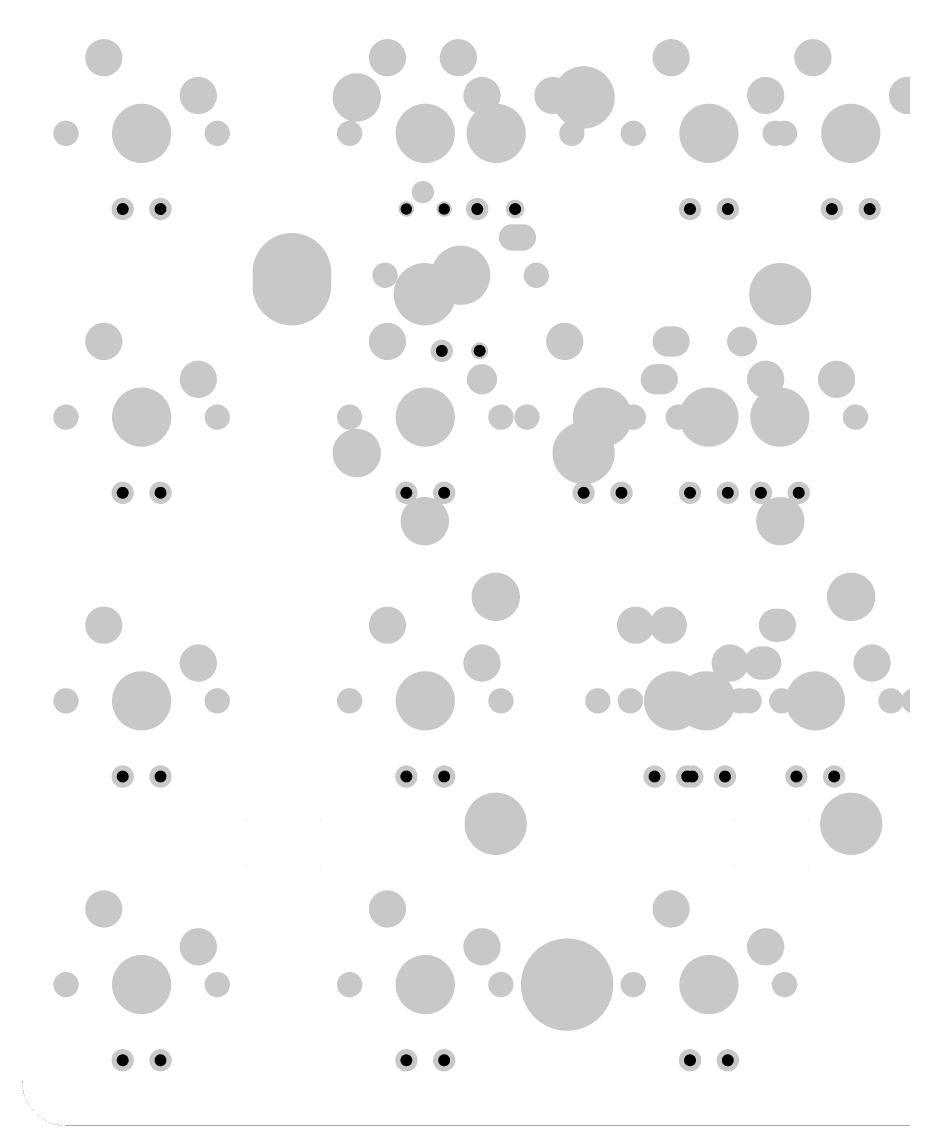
# Model space of a CAD drawing. Extents: x 623 to 925, y 1388 to 1504.
# Drawn here: x 622.9 to 682.2, y 1388.1 to 1462.2 of the extents above; entities that cross this region are included whole.
import ezdxf

# ---------------------------------------------------------------- set-up
doc = ezdxf.new("R2010")
doc.units = 0
doc.layers.get('0').update_dxf_attribs({"linetype": 'CONTINUOUS'})
for name, color, linetype in [('BOTTOMSOLDER', 6, 'CONTINUOUS'), ('KEEPOUTLAYER', 6, 'CONTINUOUS'), ('PADHOLELAYER', 156, 'CONTINUOUS')]:
    doc.layers.add(name, color=color, linetype=linetype)

# ---------------------------------------------------------------- blocks, each defined once
blk = doc.blocks.new('MX1UP__2')
at = {"layer": 'BOTTOMSOLDER'}
for points, const_width in [([(-1.530324599999999, 5.079956819999999, 1), (-1.009624599999999, 5.079956819999999, 1)], 0.5206999999999999), ([(1.008976899999999, 5.079956819999999, 1), (1.529676899999999, 5.079956819999999, 1)], 0.5206999999999999), ([(1.0103739, 5.079956819999999, 1), (1.531073899999999, 5.079956819999999, 1)], 0.5206999999999999), ([(-0.9950195999999998, -4.318e-05, 1), (0.9950703999999998, -4.318e-05, 1)], 1.99009), ([(-5.504789599999999, -4.318e-05, 1), (-4.6551596, -4.318e-05, 1)], 0.8496299999999999), ([(4.655210399999999, -4.318e-05, 1), (5.504840399999999, -4.318e-05, 1)], 0.8496299999999999), ([(-4.4348146, -2.54004318, 1), (-3.1851346, -2.54004318, 1)], 1.249679999999999), ([(1.9151854, -5.080043179999999, 1), (3.164865399999999, -5.080043179999999, 1)], 1.249679999999999)]:
    blk.add_lwpolyline(points, format="xyb", close=True, dxfattribs=dict(at, const_width=const_width))
at = {"layer": 'BOTTOMSOLDER', "const_width": 1.041399999999999}
blk.add_lwpolyline([(1.2693269, 5.079956819999999), (1.270723899999999, 5.079956819999999)], dxfattribs=at)
at = {"layer": 'PADHOLELAYER'}
for points, const_width in [([(-1.460474599999999, 5.079956819999999, 1), (-1.079474599999999, 5.079956819999999, 1)], 0.381), ([(1.079525399999999, 5.079956819999999, 1), (1.460525399999999, 5.079956819999999, 1)], 0.381), ([(-0.9950195999999998, -4.318e-05, 1), (0.9950703999999998, -4.318e-05, 1)], 1.99009), ([(-5.504789599999999, -4.318e-05, 1), (-4.6551596, -4.318e-05, 1)], 0.8496299999999999), ([(4.655210399999999, -4.318e-05, 1), (5.504840399999999, -4.318e-05, 1)], 0.8496299999999999), ([(-4.1852596, -2.54004318, 1), (-3.4346896, -2.54004318, 1)], 0.75057), ([(2.164740399999999, -5.080043179999999, 1), (2.915310399999999, -5.080043179999999, 1)], 0.75057)]:
    blk.add_lwpolyline(points, format="xyb", close=True, dxfattribs=dict(at, const_width=const_width))
blk = doc.blocks.new('MX1UP__3')
at = {"layer": 'BOTTOMSOLDER'}
for points, const_width in [([(-1.644975119999999, 5.079956819999999, 1), (-0.89497408, 5.079956819999999, 1)], 0.7499985000000001), ([(0.8950248799999998, 5.079956819999999, 1), (1.645025919999999, 5.079956819999999, 1)], 0.7499985000000001), ([(-0.9950195999999998, -4.318e-05, 1), (0.9950703999999998, -4.318e-05, 1)], 1.99009), ([(-5.504789599999999, -4.318e-05, 1), (-4.6551596, -4.318e-05, 1)], 0.8496299999999999), ([(4.655210399999999, -4.318e-05, 1), (5.504840399999999, -4.318e-05, 1)], 0.8496299999999999), ([(-4.4348146, -2.54004318, 1), (-3.1851346, -2.54004318, 1)], 1.249679999999999), ([(1.9151854, -5.080043179999999, 1), (3.164865399999999, -5.080043179999999, 1)], 1.249679999999999)]:
    blk.add_lwpolyline(points, format="xyb", close=True, dxfattribs=dict(at, const_width=const_width))
at = {"layer": 'PADHOLELAYER'}
for points, const_width in [([(-1.4699742, 5.079956819999999, 1), (-1.069974999999999, 5.079956819999999, 1)], 0.3999992), ([(1.0700258, 5.079956819999999, 1), (1.470024999999999, 5.079956819999999, 1)], 0.3999992), ([(-0.9950195999999998, -4.318e-05, 1), (0.9950703999999998, -4.318e-05, 1)], 1.99009), ([(-5.504789599999999, -4.318e-05, 1), (-4.6551596, -4.318e-05, 1)], 0.8496299999999999), ([(4.655210399999999, -4.318e-05, 1), (5.504840399999999, -4.318e-05, 1)], 0.8496299999999999), ([(-4.1852596, -2.54004318, 1), (-3.4346896, -2.54004318, 1)], 0.75057), ([(2.164740399999999, -5.080043179999999, 1), (2.915310399999999, -5.080043179999999, 1)], 0.75057)]:
    blk.add_lwpolyline(points, format="xyb", close=True, dxfattribs=dict(at, const_width=const_width))
blk = doc.blocks.new('MX1UP__5')
at = {"layer": 'BOTTOMSOLDER'}
for points, const_width in [([(-1.644975119999999, 5.079956819999999, 1), (-0.89497408, 5.079956819999999, 1)], 0.7499985000000001), ([(0.8950248799999998, 5.079956819999999, 1), (1.645025919999999, 5.079956819999999, 1)], 0.7499985000000001), ([(-0.9950195999999998, -4.318e-05, 1), (0.9950703999999998, -4.318e-05, 1)], 1.99009), ([(-5.504789599999999, -4.318e-05, 1), (-4.6551596, -4.318e-05, 1)], 0.8496299999999999), ([(4.655210399999999, -4.318e-05, 1), (5.504840399999999, -4.318e-05, 1)], 0.8496299999999999), ([(-4.317974599999999, -2.54004318, 1), (-3.301974599999999, -2.54004318, 1)], 1.016), ([(1.9151854, -5.080043179999999, 1), (3.164865399999999, -5.080043179999999, 1)], 1.249679999999999)]:
    blk.add_lwpolyline(points, format="xyb", close=True, dxfattribs=dict(at, const_width=const_width))
at = {"layer": 'PADHOLELAYER'}
for points, const_width in [([(-1.4699742, 5.079956819999999, 1), (-1.069974999999999, 5.079956819999999, 1)], 0.3999992), ([(1.0700258, 5.079956819999999, 1), (1.470024999999999, 5.079956819999999, 1)], 0.3999992), ([(-0.9950195999999998, -4.318e-05, 1), (0.9950703999999998, -4.318e-05, 1)], 1.99009), ([(-5.504789599999999, -4.318e-05, 1), (-4.6551596, -4.318e-05, 1)], 0.8496299999999999), ([(4.655210399999999, -4.318e-05, 1), (5.504840399999999, -4.318e-05, 1)], 0.8496299999999999), ([(-4.1852596, -2.54004318, 1), (-3.4346896, -2.54004318, 1)], 0.75057), ([(2.164740399999999, -5.080043179999999, 1), (2.915310399999999, -5.080043179999999, 1)], 0.75057)]:
    blk.add_lwpolyline(points, format="xyb", close=True, dxfattribs=dict(at, const_width=const_width))
blk = doc.blocks.new('MX1UP__6')
at = {"layer": 'BOTTOMSOLDER'}
for points, const_width in [([(-1.644975119999999, 5.079956819999999, 1), (-0.89497408, 5.079956819999999, 1)], 0.7499985000000001), ([(0.8950248799999998, 5.079956819999999, 1), (1.645025919999999, 5.079956819999999, 1)], 0.7499985000000001), ([(-0.9950195999999998, -4.318e-05, 1), (0.9950703999999998, -4.318e-05, 1)], 1.99009), ([(-5.504789599999999, -4.318e-05, 1), (-4.6551596, -4.318e-05, 1)], 0.8496299999999999), ([(4.655210399999999, -4.318e-05, 1), (5.504840399999999, -4.318e-05, 1)], 0.8496299999999999), ([(-4.4348146, -2.54004318, 1), (-3.1851346, -2.54004318, 1)], 1.249679999999999), ([(1.798345399999999, -5.080043179999999, 1), (2.814345399999999, -5.080043179999999, 1)], 1.016), ([(2.265705399999999, -5.080043179999999, 1), (3.281705399999999, -5.080043179999999, 1)], 1.016)]:
    blk.add_lwpolyline(points, format="xyb", close=True, dxfattribs=dict(at, const_width=const_width))
at = {"layer": 'BOTTOMSOLDER', "const_width": 2.032}
blk.add_lwpolyline([(2.773705399999999, -5.080043179999999), (2.306345399999999, -5.080043179999999)], dxfattribs=at)
at = {"layer": 'PADHOLELAYER'}
for points, const_width in [([(-1.4699742, 5.079956819999999, 1), (-1.069974999999999, 5.079956819999999, 1)], 0.3999992), ([(1.0700258, 5.079956819999999, 1), (1.470024999999999, 5.079956819999999, 1)], 0.3999992), ([(-0.9950195999999998, -4.318e-05, 1), (0.9950703999999998, -4.318e-05, 1)], 1.99009), ([(-5.504789599999999, -4.318e-05, 1), (-4.6551596, -4.318e-05, 1)], 0.8496299999999999), ([(4.655210399999999, -4.318e-05, 1), (5.504840399999999, -4.318e-05, 1)], 0.8496299999999999), ([(-4.1852596, -2.54004318, 1), (-3.4346896, -2.54004318, 1)], 0.75057), ([(2.164740399999999, -5.080043179999999, 1), (2.915310399999999, -5.080043179999999, 1)], 0.75057)]:
    blk.add_lwpolyline(points, format="xyb", close=True, dxfattribs=dict(at, const_width=const_width))
blk = doc.blocks.new('MX1UP__18')
at = {"layer": 'BOTTOMSOLDER'}
for points, const_width in [([(-1.555742379999999, 5.079961899999999, 1), (-0.9842423799999998, 5.079961899999999, 1)], 0.5715), ([(0.8950070999999999, 5.079961899999999, 1), (1.645008139999999, 5.079961899999999, 1)], 0.7499985000000001), ([(-0.9950373799999999, -3.81e-05, 1), (0.9950526199999998, -3.81e-05, 1)], 1.99009), ([(-5.504807379999999, -3.81e-05, 1), (-4.655177379999999, -3.81e-05, 1)], 0.8496299999999999), ([(4.655192619999999, -3.81e-05, 1), (5.504822619999999, -3.81e-05, 1)], 0.8496299999999999), ([(-4.615172379999999, -2.540038099999999, 1), (-3.726172379999999, -2.540038099999999, 1)], 0.8889999999999998), ([(-3.893812379999999, -2.540038099999999, 1), (-3.004812379999999, -2.540038099999999, 1)], 0.8889999999999998), ([(2.165357619999999, -5.579686579999999, 1), (2.914657619999999, -5.579686579999999, 1)], 0.7493)]:
    blk.add_lwpolyline(points, format="xyb", close=True, dxfattribs=dict(at, const_width=const_width))
at = {"layer": 'BOTTOMSOLDER', "const_width": 1.777999999999999}
blk.add_lwpolyline([(-3.449312379999999, -2.540038099999999), (-4.17067238, -2.540038099999999)], dxfattribs=at)
at = {"layer": 'PADHOLELAYER'}
for points, const_width in [([(-1.469991979999999, 5.079961899999999, 1), (-1.069992779999999, 5.079961899999999, 1)], 0.3999992), ([(1.070008019999999, 5.079961899999999, 1), (1.470007219999999, 5.079961899999999, 1)], 0.3999992), ([(-0.9950373799999999, -3.81e-05, 1), (0.9950526199999998, -3.81e-05, 1)], 1.99009), ([(-5.504807379999999, -3.81e-05, 1), (-4.655177379999999, -3.81e-05, 1)], 0.8496299999999999), ([(4.655192619999999, -3.81e-05, 1), (5.504822619999999, -3.81e-05, 1)], 0.8496299999999999), ([(-4.185277379999999, -2.540038099999999, 1), (-3.434707379999999, -2.540038099999999, 1)], 0.75057), ([(2.228857619999999, -5.579686579999999, 1), (2.85115762, -5.579686579999999, 1)], 0.6223)]:
    blk.add_lwpolyline(points, format="xyb", close=True, dxfattribs=dict(at, const_width=const_width))
blk = doc.blocks.new('MX1UP__19')
at = {"layer": 'BOTTOMSOLDER'}
for points, const_width in [([(-1.644990359999999, 5.079961899999999, 1), (-0.8949893199999999, 5.079961899999999, 1)], 0.7499985000000001), ([(0.8950096399999999, 5.079961899999999, 1), (1.645010679999999, 5.079961899999999, 1)], 0.7499985000000001), ([(-0.9950348399999999, -3.81e-05, 1), (0.9950551599999998, -3.81e-05, 1)], 1.99009), ([(-5.504804839999999, -3.81e-05, 1), (-4.655174839999999, -3.81e-05, 1)], 0.8496299999999999), ([(4.655195159999999, -3.81e-05, 1), (5.504825159999999, -3.81e-05, 1)], 0.8496299999999999), ([(-4.434829839999999, -2.540038099999999, 1), (-3.185149839999999, -2.540038099999999, 1)], 1.249679999999999), ([(2.038360159999999, -5.080038099999999, 1), (3.041660159999999, -5.080038099999999, 1)], 1.003299999999999)]:
    blk.add_lwpolyline(points, format="xyb", close=True, dxfattribs=dict(at, const_width=const_width))
at = {"layer": 'PADHOLELAYER'}
for points, const_width in [([(-1.469989439999999, 5.079961899999999, 1), (-1.069990239999999, 5.079961899999999, 1)], 0.3999992), ([(1.070010559999999, 5.079961899999999, 1), (1.470009759999999, 5.079961899999999, 1)], 0.3999992), ([(-0.9950348399999999, -3.81e-05, 1), (0.9950551599999998, -3.81e-05, 1)], 1.99009), ([(-5.504804839999999, -3.81e-05, 1), (-4.655174839999999, -3.81e-05, 1)], 0.8496299999999999), ([(4.655195159999999, -3.81e-05, 1), (5.504825159999999, -3.81e-05, 1)], 0.8496299999999999), ([(-4.185274839999999, -2.540038099999999, 1), (-3.434704839999999, -2.540038099999999, 1)], 0.75057), ([(2.164725159999999, -5.080038099999999, 1), (2.915295159999999, -5.080038099999999, 1)], 0.75057)]:
    blk.add_lwpolyline(points, format="xyb", close=True, dxfattribs=dict(at, const_width=const_width))
blk = doc.blocks.new('MX1UP__20')
at = {"layer": 'BOTTOMSOLDER'}
for points, const_width in [([(-1.644990359999999, 5.079961899999999, 1), (-0.8949893199999999, 5.079961899999999, 1)], 0.7499985000000001), ([(0.8950096399999999, 5.079961899999999, 1), (1.645010679999999, 5.079961899999999, 1)], 0.7499985000000001), ([(-0.9950348399999999, -3.81e-05, 1), (0.9950551599999998, -3.81e-05, 1)], 1.99009), ([(-5.504804839999999, -3.81e-05, 1), (-4.655174839999999, -3.81e-05, 1)], 0.8496299999999999), ([(4.655195159999999, -3.81e-05, 1), (5.504825159999999, -3.81e-05, 1)], 0.8496299999999999), ([(-4.434829839999999, -2.540038099999999, 1), (-3.185149839999999, -2.540038099999999, 1)], 1.249679999999999), ([(1.915170159999999, -5.080038099999999, 1), (3.164850159999999, -5.080038099999999, 1)], 1.249679999999999)]:
    blk.add_lwpolyline(points, format="xyb", close=True, dxfattribs=dict(at, const_width=const_width))
at = {"layer": 'PADHOLELAYER'}
for points, const_width in [([(-1.469989439999999, 5.079961899999999, 1), (-1.069990239999999, 5.079961899999999, 1)], 0.3999992), ([(1.070010559999999, 5.079961899999999, 1), (1.470009759999999, 5.079961899999999, 1)], 0.3999992), ([(-0.9950348399999999, -3.81e-05, 1), (0.9950551599999998, -3.81e-05, 1)], 1.99009), ([(-5.504804839999999, -3.81e-05, 1), (-4.655174839999999, -3.81e-05, 1)], 0.8496299999999999), ([(4.655195159999999, -3.81e-05, 1), (5.504825159999999, -3.81e-05, 1)], 0.8496299999999999), ([(-4.185274839999999, -2.540038099999999, 1), (-3.434704839999999, -2.540038099999999, 1)], 0.75057), ([(2.164725159999999, -5.080038099999999, 1), (2.915295159999999, -5.080038099999999, 1)], 0.75057)]:
    blk.add_lwpolyline(points, format="xyb", close=True, dxfattribs=dict(at, const_width=const_width))
blk = doc.blocks.new('MX1UP__30')
at = {"layer": 'BOTTOMSOLDER'}
for points, const_width in [([(-1.644990359999999, 5.079961899999999, 1), (-0.8949893199999999, 5.079961899999999, 1)], 0.7499985000000001), ([(0.8950096399999999, 5.079961899999999, 1), (1.645010679999999, 5.079961899999999, 1)], 0.7499985000000001), ([(-0.9950348399999999, -3.81e-05, 1), (0.9950551599999998, -3.81e-05, 1)], 1.99009), ([(-5.504804839999999, -3.81e-05, 1), (-4.655174839999999, -3.81e-05, 1)], 0.8496299999999999), ([(4.655195159999999, -3.81e-05, 1), (5.504825159999999, -3.81e-05, 1)], 0.8496299999999999), ([(-4.434829839999999, -2.540038099999999, 1), (-3.185149839999999, -2.540038099999999, 1)], 1.249679999999999), ([(1.915170159999999, -5.080038099999999, 1), (3.164850159999999, -5.080038099999999, 1)], 1.249679999999999)]:
    blk.add_lwpolyline(points, format="xyb", close=True, dxfattribs=dict(at, const_width=const_width))
at = {"layer": 'PADHOLELAYER'}
for points, const_width in [([(-1.469989439999999, 5.079961899999999, 1), (-1.069990239999999, 5.079961899999999, 1)], 0.3999992), ([(1.070010559999999, 5.079961899999999, 1), (1.470009759999999, 5.079961899999999, 1)], 0.3999992), ([(-0.9950348399999999, -3.81e-05, 1), (0.9950551599999998, -3.81e-05, 1)], 1.99009), ([(-5.504804839999999, -3.81e-05, 1), (-4.655174839999999, -3.81e-05, 1)], 0.8496299999999999), ([(4.655195159999999, -3.81e-05, 1), (5.504825159999999, -3.81e-05, 1)], 0.8496299999999999), ([(-4.185274839999999, -2.540038099999999, 1), (-3.434704839999999, -2.540038099999999, 1)], 0.75057), ([(2.164725159999999, -5.080038099999999, 1), (2.915295159999999, -5.080038099999999, 1)], 0.75057)]:
    blk.add_lwpolyline(points, format="xyb", close=True, dxfattribs=dict(at, const_width=const_width))
blk = doc.blocks.new('MX1UP__39')
at = {"layer": 'BOTTOMSOLDER'}
for points, const_width in [([(-1.645008139999999, 5.079984759999999, 1), (-0.8950070999999999, 5.079984759999999, 1)], 0.7499985000000001), ([(0.89499186, 5.079984759999999, 1), (1.644992899999999, 5.079984759999999, 1)], 0.7499985000000001), ([(-0.9950526199999998, -1.524e-05, 1), (0.9950373799999999, -1.524e-05, 1)], 1.99009), ([(-5.504822619999999, -1.524e-05, 1), (-4.655192619999999, -1.524e-05, 1)], 0.8496299999999999), ([(4.655177379999999, -1.524e-05, 1), (5.504807379999999, -1.524e-05, 1)], 0.8496299999999999), ([(-4.434847619999999, -2.540015239999999, 1), (-3.185167619999999, -2.540015239999999, 1)], 1.249679999999999), ([(1.84911238, -5.080015239999999, 1), (2.966712379999999, -5.080015239999999, 1)], 1.117599999999999), ([(2.113272379999999, -5.080015239999999, 1), (3.230872379999999, -5.080015239999999, 1)], 1.117599999999999)]:
    blk.add_lwpolyline(points, format="xyb", close=True, dxfattribs=dict(at, const_width=const_width))
at = {"layer": 'BOTTOMSOLDER', "const_width": 2.235199999999999}
blk.add_lwpolyline([(2.672072379999999, -5.080015239999999), (2.407912379999999, -5.080015239999999)], dxfattribs=at)
at = {"layer": 'PADHOLELAYER'}
for points, const_width in [([(-1.470007219999999, 5.079984759999999, 1), (-1.070008019999999, 5.079984759999999, 1)], 0.3999992), ([(1.069992779999999, 5.079984759999999, 1), (1.469991979999999, 5.079984759999999, 1)], 0.3999992), ([(-0.9950526199999998, -1.524e-05, 1), (0.9950373799999999, -1.524e-05, 1)], 1.99009), ([(-5.504822619999999, -1.524e-05, 1), (-4.655192619999999, -1.524e-05, 1)], 0.8496299999999999), ([(4.655177379999999, -1.524e-05, 1), (5.504807379999999, -1.524e-05, 1)], 0.8496299999999999), ([(-4.185292619999999, -2.540015239999999, 1), (-3.434722619999999, -2.540015239999999, 1)], 0.75057), ([(2.164707379999999, -5.080015239999999, 1), (2.91527738, -5.080015239999999, 1)], 0.75057)]:
    blk.add_lwpolyline(points, format="xyb", close=True, dxfattribs=dict(at, const_width=const_width))
blk = doc.blocks.new('MX1UP__40')
at = {"layer": 'BOTTOMSOLDER'}
for points, const_width in [([(-1.644990359999999, 5.079961899999999, 1), (-0.8949893199999999, 5.079961899999999, 1)], 0.7499985000000001), ([(0.8950096399999999, 5.079961899999999, 1), (1.645010679999999, 5.079961899999999, 1)], 0.7499985000000001), ([(-0.9950348399999999, -3.81e-05, 1), (0.9950551599999998, -3.81e-05, 1)], 1.99009), ([(-5.504804839999999, -3.81e-05, 1), (-4.655174839999999, -3.81e-05, 1)], 0.8496299999999999), ([(4.655195159999999, -3.81e-05, 1), (5.504825159999999, -3.81e-05, 1)], 0.8496299999999999), ([(-4.434829839999999, -2.540038099999999, 1), (-3.185149839999999, -2.540038099999999, 1)], 1.249679999999999), ([(1.915170159999999, -5.080038099999999, 1), (3.164850159999999, -5.080038099999999, 1)], 1.249679999999999)]:
    blk.add_lwpolyline(points, format="xyb", close=True, dxfattribs=dict(at, const_width=const_width))
at = {"layer": 'PADHOLELAYER'}
for points, const_width in [([(-1.469989439999999, 5.079961899999999, 1), (-1.069990239999999, 5.079961899999999, 1)], 0.3999992), ([(1.070010559999999, 5.079961899999999, 1), (1.470009759999999, 5.079961899999999, 1)], 0.3999992), ([(-0.9950348399999999, -3.81e-05, 1), (0.9950551599999998, -3.81e-05, 1)], 1.99009), ([(-5.504804839999999, -3.81e-05, 1), (-4.655174839999999, -3.81e-05, 1)], 0.8496299999999999), ([(4.655195159999999, -3.81e-05, 1), (5.504825159999999, -3.81e-05, 1)], 0.8496299999999999), ([(-4.185274839999999, -2.540038099999999, 1), (-3.434704839999999, -2.540038099999999, 1)], 0.75057), ([(2.164725159999999, -5.080038099999999, 1), (2.915295159999999, -5.080038099999999, 1)], 0.75057)]:
    blk.add_lwpolyline(points, format="xyb", close=True, dxfattribs=dict(at, const_width=const_width))
blk = doc.blocks.new('RGB_WS2812B_47')
at = {"layer": 'PADHOLELAYER'}
for points in [[(-2.50000262, 1.524012699999999), (-2.50000262, 1.524012699999999), (-2.50000262, 1.524012699999999), (-2.50000262, 1.524012699999999)], [(2.499987379999999, 1.524012699999999), (2.499987379999999, 1.524012699999999), (2.499987379999999, 1.524012699999999), (2.499987379999999, 1.524012699999999)], [(-2.50000262, -1.523987299999999), (-2.50000262, -1.523987299999999), (-2.50000262, -1.523987299999999), (-2.50000262, -1.523987299999999)], [(2.499987379999999, -1.523987299999999), (2.499987379999999, -1.523987299999999), (2.499987379999999, -1.523987299999999), (2.499987379999999, -1.523987299999999)]]:
    blk.add_lwpolyline(points, close=True, dxfattribs=at)
blk = doc.blocks.new('RGB_WS2812B_48')
at = {"layer": 'PADHOLELAYER'}
for points in [[(-2.50000262, 1.524012699999999), (-2.50000262, 1.524012699999999), (-2.50000262, 1.524012699999999), (-2.50000262, 1.524012699999999)], [(2.499987379999999, 1.524012699999999), (2.499987379999999, 1.524012699999999), (2.499987379999999, 1.524012699999999), (2.499987379999999, 1.524012699999999)], [(-2.50000262, -1.523987299999999), (-2.50000262, -1.523987299999999), (-2.50000262, -1.523987299999999), (-2.50000262, -1.523987299999999)], [(2.499987379999999, -1.523987299999999), (2.499987379999999, -1.523987299999999), (2.499987379999999, -1.523987299999999), (2.499987379999999, -1.523987299999999)]]:
    blk.add_lwpolyline(points, close=True, dxfattribs=at)
blk = doc.blocks.new('MX1UP__154')
at = {"layer": 'BOTTOMSOLDER'}
for points, const_width in [([(-1.644975119999999, 5.079956819999999, 1), (-0.89497408, 5.079956819999999, 1)], 0.7499985000000001), ([(0.8950248799999998, 5.079956819999999, 1), (1.645025919999999, 5.079956819999999, 1)], 0.7499985000000001), ([(-0.9950195999999998, -4.318e-05, 1), (0.9950703999999998, -4.318e-05, 1)], 1.99009), ([(-5.504789599999999, -4.318e-05, 1), (-4.6551596, -4.318e-05, 1)], 0.8496299999999999), ([(4.655210399999999, -4.318e-05, 1), (5.504840399999999, -4.318e-05, 1)], 0.8496299999999999), ([(-4.4348146, -2.54004318, 1), (-3.1851346, -2.54004318, 1)], 1.249679999999999), ([(1.9151854, -5.080043179999999, 1), (3.164865399999999, -5.080043179999999, 1)], 1.249679999999999)]:
    blk.add_lwpolyline(points, format="xyb", close=True, dxfattribs=dict(at, const_width=const_width))
at = {"layer": 'PADHOLELAYER'}
for points, const_width in [([(-1.4699742, 5.079956819999999, 1), (-1.069974999999999, 5.079956819999999, 1)], 0.3999992), ([(1.0700258, 5.079956819999999, 1), (1.470024999999999, 5.079956819999999, 1)], 0.3999992), ([(-0.9950195999999998, -4.318e-05, 1), (0.9950703999999998, -4.318e-05, 1)], 1.99009), ([(-5.504789599999999, -4.318e-05, 1), (-4.6551596, -4.318e-05, 1)], 0.8496299999999999), ([(4.655210399999999, -4.318e-05, 1), (5.504840399999999, -4.318e-05, 1)], 0.8496299999999999), ([(-4.1852596, -2.54004318, 1), (-3.4346896, -2.54004318, 1)], 0.75057), ([(2.164740399999999, -5.080043179999999, 1), (2.915310399999999, -5.080043179999999, 1)], 0.75057)]:
    blk.add_lwpolyline(points, format="xyb", close=True, dxfattribs=dict(at, const_width=const_width))
blk = doc.blocks.new('MX1UP__155')
at = {"layer": 'BOTTOMSOLDER'}
for points, const_width in [([(-1.645008139999999, 5.079984759999999, 1), (-0.8950070999999999, 5.079984759999999, 1)], 0.7499985000000001), ([(0.89499186, 5.079984759999999, 1), (1.644992899999999, 5.079984759999999, 1)], 0.7499985000000001), ([(-0.9950526199999998, -1.524e-05, 1), (0.9950373799999999, -1.524e-05, 1)], 1.99009), ([(-5.504822619999999, -1.524e-05, 1), (-4.655192619999999, -1.524e-05, 1)], 0.8496299999999999), ([(4.655177379999999, -1.524e-05, 1), (5.504807379999999, -1.524e-05, 1)], 0.8496299999999999), ([(-4.434847619999999, -2.540015239999999, 1), (-3.185167619999999, -2.540015239999999, 1)], 1.249679999999999), ([(1.915152379999999, -5.080015239999999, 1), (3.16483238, -5.080015239999999, 1)], 1.249679999999999)]:
    blk.add_lwpolyline(points, format="xyb", close=True, dxfattribs=dict(at, const_width=const_width))
at = {"layer": 'PADHOLELAYER'}
for points, const_width in [([(-1.470007219999999, 5.079984759999999, 1), (-1.070008019999999, 5.079984759999999, 1)], 0.3999992), ([(1.069992779999999, 5.079984759999999, 1), (1.469991979999999, 5.079984759999999, 1)], 0.3999992), ([(-0.9950526199999998, -1.524e-05, 1), (0.9950373799999999, -1.524e-05, 1)], 1.99009), ([(-5.504822619999999, -1.524e-05, 1), (-4.655192619999999, -1.524e-05, 1)], 0.8496299999999999), ([(4.655177379999999, -1.524e-05, 1), (5.504807379999999, -1.524e-05, 1)], 0.8496299999999999), ([(-4.185292619999999, -2.540015239999999, 1), (-3.434722619999999, -2.540015239999999, 1)], 0.75057), ([(2.164707379999999, -5.080015239999999, 1), (2.91527738, -5.080015239999999, 1)], 0.75057)]:
    blk.add_lwpolyline(points, format="xyb", close=True, dxfattribs=dict(at, const_width=const_width))
blk = doc.blocks.new('MX1UP__164')
at = {"layer": 'BOTTOMSOLDER'}
for points, const_width in [([(-1.644990359999999, 5.079961899999999, 1), (-0.8949893199999999, 5.079961899999999, 1)], 0.7499985000000001), ([(0.8950096399999999, 5.079961899999999, 1), (1.645010679999999, 5.079961899999999, 1)], 0.7499985000000001), ([(-0.9950348399999999, -3.81e-05, 1), (0.9950551599999998, -3.81e-05, 1)], 1.99009), ([(-5.504804839999999, -3.81e-05, 1), (-4.655174839999999, -3.81e-05, 1)], 0.8496299999999999), ([(4.655195159999999, -3.81e-05, 1), (5.504825159999999, -3.81e-05, 1)], 0.8496299999999999), ([(-4.434829839999999, -2.540038099999999, 1), (-3.185149839999999, -2.540038099999999, 1)], 1.249679999999999), ([(1.915170159999999, -5.080038099999999, 1), (3.164850159999999, -5.080038099999999, 1)], 1.249679999999999)]:
    blk.add_lwpolyline(points, format="xyb", close=True, dxfattribs=dict(at, const_width=const_width))
at = {"layer": 'PADHOLELAYER'}
for points, const_width in [([(-1.469989439999999, 5.079961899999999, 1), (-1.069990239999999, 5.079961899999999, 1)], 0.3999992), ([(1.070010559999999, 5.079961899999999, 1), (1.470009759999999, 5.079961899999999, 1)], 0.3999992), ([(-0.9950348399999999, -3.81e-05, 1), (0.9950551599999998, -3.81e-05, 1)], 1.99009), ([(-5.504804839999999, -3.81e-05, 1), (-4.655174839999999, -3.81e-05, 1)], 0.8496299999999999), ([(4.655195159999999, -3.81e-05, 1), (5.504825159999999, -3.81e-05, 1)], 0.8496299999999999), ([(-4.185274839999999, -2.540038099999999, 1), (-3.434704839999999, -2.540038099999999, 1)], 0.75057), ([(2.164725159999999, -5.080038099999999, 1), (2.915295159999999, -5.080038099999999, 1)], 0.75057)]:
    blk.add_lwpolyline(points, format="xyb", close=True, dxfattribs=dict(at, const_width=const_width))
blk = doc.blocks.new('MX1UP__190')
at = {"layer": 'BOTTOMSOLDER'}
for points, const_width in [([(-1.645008139999999, 5.079984759999999, 1), (-0.8950070999999999, 5.079984759999999, 1)], 0.7499985000000001), ([(0.89499186, 5.079984759999999, 1), (1.644992899999999, 5.079984759999999, 1)], 0.7499985000000001), ([(-0.9950526199999998, -1.524e-05, 1), (0.9950373799999999, -1.524e-05, 1)], 1.99009), ([(-5.504822619999999, -1.524e-05, 1), (-4.655192619999999, -1.524e-05, 1)], 0.8496299999999999), ([(4.655177379999999, -1.524e-05, 1), (5.504807379999999, -1.524e-05, 1)], 0.8496299999999999), ([(-4.55168762, -2.540015239999999, 1), (-3.535687619999999, -2.540015239999999, 1)], 1.016), ([(-4.084327619999999, -2.540015239999999, 1), (-3.068327619999999, -2.540015239999999, 1)], 1.016), ([(1.915152379999999, -5.080015239999999, 1), (3.16483238, -5.080015239999999, 1)], 1.249679999999999)]:
    blk.add_lwpolyline(points, format="xyb", close=True, dxfattribs=dict(at, const_width=const_width))
at = {"layer": 'BOTTOMSOLDER', "const_width": 2.032}
blk.add_lwpolyline([(-3.576327619999999, -2.540015239999999), (-4.04368762, -2.540015239999999)], dxfattribs=at)
at = {"layer": 'PADHOLELAYER'}
for points, const_width in [([(-1.470007219999999, 5.079984759999999, 1), (-1.070008019999999, 5.079984759999999, 1)], 0.3999992), ([(1.069992779999999, 5.079984759999999, 1), (1.469991979999999, 5.079984759999999, 1)], 0.3999992), ([(-0.9950526199999998, -1.524e-05, 1), (0.9950373799999999, -1.524e-05, 1)], 1.99009), ([(-5.504822619999999, -1.524e-05, 1), (-4.655192619999999, -1.524e-05, 1)], 0.8496299999999999), ([(4.655177379999999, -1.524e-05, 1), (5.504807379999999, -1.524e-05, 1)], 0.8496299999999999), ([(-4.185292619999999, -2.540015239999999, 1), (-3.434722619999999, -2.540015239999999, 1)], 0.75057), ([(2.164707379999999, -5.080015239999999, 1), (2.91527738, -5.080015239999999, 1)], 0.75057)]:
    blk.add_lwpolyline(points, format="xyb", close=True, dxfattribs=dict(at, const_width=const_width))
blk = doc.blocks.new('MX1UP__191')
at = {"layer": 'BOTTOMSOLDER'}
for points, const_width in [([(-1.644990359999999, 5.079961899999999, 1), (-0.8949893199999999, 5.079961899999999, 1)], 0.7499985000000001), ([(0.8950096399999999, 5.079961899999999, 1), (1.645010679999999, 5.079961899999999, 1)], 0.7499985000000001), ([(-0.9950348399999999, -3.81e-05, 1), (0.9950551599999998, -3.81e-05, 1)], 1.99009), ([(-5.504804839999999, -3.81e-05, 1), (-4.655174839999999, -3.81e-05, 1)], 0.8496299999999999), ([(4.655195159999999, -3.81e-05, 1), (5.504825159999999, -3.81e-05, 1)], 0.8496299999999999), ([(-4.434829839999999, -2.540038099999999, 1), (-3.185149839999999, -2.540038099999999, 1)], 1.249679999999999), ([(1.915170159999999, -5.080038099999999, 1), (3.164850159999999, -5.080038099999999, 1)], 1.249679999999999)]:
    blk.add_lwpolyline(points, format="xyb", close=True, dxfattribs=dict(at, const_width=const_width))
at = {"layer": 'PADHOLELAYER'}
for points, const_width in [([(-1.469989439999999, 5.079961899999999, 1), (-1.069990239999999, 5.079961899999999, 1)], 0.3999992), ([(1.070010559999999, 5.079961899999999, 1), (1.470009759999999, 5.079961899999999, 1)], 0.3999992), ([(-0.9950348399999999, -3.81e-05, 1), (0.9950551599999998, -3.81e-05, 1)], 1.99009), ([(-5.504804839999999, -3.81e-05, 1), (-4.655174839999999, -3.81e-05, 1)], 0.8496299999999999), ([(4.655195159999999, -3.81e-05, 1), (5.504825159999999, -3.81e-05, 1)], 0.8496299999999999), ([(-4.185274839999999, -2.540038099999999, 1), (-3.434704839999999, -2.540038099999999, 1)], 0.75057), ([(2.164725159999999, -5.080038099999999, 1), (2.915295159999999, -5.080038099999999, 1)], 0.75057)]:
    blk.add_lwpolyline(points, format="xyb", close=True, dxfattribs=dict(at, const_width=const_width))
blk = doc.blocks.new('MX1UP__193')
at = {"layer": 'BOTTOMSOLDER'}
for points, const_width in [([(-1.644990359999999, 5.079961899999999, 1), (-0.8949893199999999, 5.079961899999999, 1)], 0.7499985000000001), ([(0.8950096399999999, 5.079961899999999, 1), (1.645010679999999, 5.079961899999999, 1)], 0.7499985000000001), ([(-0.9950348399999999, -3.81e-05, 1), (0.9950551599999998, -3.81e-05, 1)], 1.99009), ([(-5.504804839999999, -3.81e-05, 1), (-4.655174839999999, -3.81e-05, 1)], 0.8496299999999999), ([(4.655195159999999, -3.81e-05, 1), (5.504825159999999, -3.81e-05, 1)], 0.8496299999999999), ([(-4.434829839999999, -2.540038099999999, 1), (-3.185149839999999, -2.540038099999999, 1)], 1.249679999999999), ([(1.915170159999999, -5.080038099999999, 1), (3.164850159999999, -5.080038099999999, 1)], 1.249679999999999)]:
    blk.add_lwpolyline(points, format="xyb", close=True, dxfattribs=dict(at, const_width=const_width))
at = {"layer": 'PADHOLELAYER'}
for points, const_width in [([(-1.469989439999999, 5.079961899999999, 1), (-1.069990239999999, 5.079961899999999, 1)], 0.3999992), ([(1.070010559999999, 5.079961899999999, 1), (1.470009759999999, 5.079961899999999, 1)], 0.3999992), ([(-0.9950348399999999, -3.81e-05, 1), (0.9950551599999998, -3.81e-05, 1)], 1.99009), ([(-5.504804839999999, -3.81e-05, 1), (-4.655174839999999, -3.81e-05, 1)], 0.8496299999999999), ([(4.655195159999999, -3.81e-05, 1), (5.504825159999999, -3.81e-05, 1)], 0.8496299999999999), ([(-4.185274839999999, -2.540038099999999, 1), (-3.434704839999999, -2.540038099999999, 1)], 0.75057), ([(2.164725159999999, -5.080038099999999, 1), (2.915295159999999, -5.080038099999999, 1)], 0.75057)]:
    blk.add_lwpolyline(points, format="xyb", close=True, dxfattribs=dict(at, const_width=const_width))
blk = doc.blocks.new('MX1UP__297')
at = {"layer": 'BOTTOMSOLDER'}
for points, const_width in [([(-1.644990359999999, 5.079961899999999, 1), (-0.8949893199999999, 5.079961899999999, 1)], 0.7499985000000001), ([(0.8950096399999999, 5.079961899999999, 1), (1.645010679999999, 5.079961899999999, 1)], 0.7499985000000001), ([(-0.9950348399999999, -3.81e-05, 1), (0.9950551599999998, -3.81e-05, 1)], 1.99009), ([(-5.504804839999999, -3.81e-05, 1), (-4.655174839999999, -3.81e-05, 1)], 0.8496299999999999), ([(4.655195159999999, -3.81e-05, 1), (5.504825159999999, -3.81e-05, 1)], 0.8496299999999999), ([(-4.434829839999999, -2.540038099999999, 1), (-3.185149839999999, -2.540038099999999, 1)], 1.249679999999999), ([(1.915170159999999, -5.080038099999999, 1), (3.164850159999999, -5.080038099999999, 1)], 1.249679999999999)]:
    blk.add_lwpolyline(points, format="xyb", close=True, dxfattribs=dict(at, const_width=const_width))
at = {"layer": 'PADHOLELAYER'}
for points, const_width in [([(-1.469989439999999, 5.079961899999999, 1), (-1.069990239999999, 5.079961899999999, 1)], 0.3999992), ([(1.070010559999999, 5.079961899999999, 1), (1.470009759999999, 5.079961899999999, 1)], 0.3999992), ([(-0.9950348399999999, -3.81e-05, 1), (0.9950551599999998, -3.81e-05, 1)], 1.99009), ([(-5.504804839999999, -3.81e-05, 1), (-4.655174839999999, -3.81e-05, 1)], 0.8496299999999999), ([(4.655195159999999, -3.81e-05, 1), (5.504825159999999, -3.81e-05, 1)], 0.8496299999999999), ([(-4.185274839999999, -2.540038099999999, 1), (-3.434704839999999, -2.540038099999999, 1)], 0.75057), ([(2.164725159999999, -5.080038099999999, 1), (2.915295159999999, -5.080038099999999, 1)], 0.75057)]:
    blk.add_lwpolyline(points, format="xyb", close=True, dxfattribs=dict(at, const_width=const_width))
blk = doc.blocks.new('MX1UP__298')
at = {"layer": 'BOTTOMSOLDER'}
for points, const_width in [([(-1.581157619999999, 5.079984759999999, 1), (-0.95885762, 5.079984759999999, 1)], 0.6223), ([(0.89499186, 5.079984759999999, 1), (1.644992899999999, 5.079984759999999, 1)], 0.7499985000000001), ([(-0.9950526199999998, -1.524e-05, 1), (0.9950373799999999, -1.524e-05, 1)], 1.99009), ([(-5.504822619999999, -1.524e-05, 1), (-4.655192619999999, -1.524e-05, 1)], 0.8496299999999999), ([(4.655177379999999, -1.524e-05, 1), (5.504807379999999, -1.524e-05, 1)], 0.8496299999999999), ([(-4.434847619999999, -2.540015239999999, 1), (-3.185167619999999, -2.540015239999999, 1)], 1.249679999999999), ([(1.915152379999999, -5.080015239999999, 1), (3.16483238, -5.080015239999999, 1)], 1.249679999999999)]:
    blk.add_lwpolyline(points, format="xyb", close=True, dxfattribs=dict(at, const_width=const_width))
at = {"layer": 'PADHOLELAYER'}
for points, const_width in [([(-1.470007219999999, 5.079984759999999, 1), (-1.070008019999999, 5.079984759999999, 1)], 0.3999992), ([(1.069992779999999, 5.079984759999999, 1), (1.469991979999999, 5.079984759999999, 1)], 0.3999992), ([(-0.9950526199999998, -1.524e-05, 1), (0.9950373799999999, -1.524e-05, 1)], 1.99009), ([(-5.504822619999999, -1.524e-05, 1), (-4.655192619999999, -1.524e-05, 1)], 0.8496299999999999), ([(4.655177379999999, -1.524e-05, 1), (5.504807379999999, -1.524e-05, 1)], 0.8496299999999999), ([(-4.185292619999999, -2.540015239999999, 1), (-3.434722619999999, -2.540015239999999, 1)], 0.75057), ([(2.164707379999999, -5.080015239999999, 1), (2.91527738, -5.080015239999999, 1)], 0.75057)]:
    blk.add_lwpolyline(points, format="xyb", close=True, dxfattribs=dict(at, const_width=const_width))
blk = doc.blocks.new('MX1UP__321')
at = {"layer": 'BOTTOMSOLDER'}
for points, const_width in [([(-1.644975119999999, 5.079956819999999, 1), (-0.89497408, 5.079956819999999, 1)], 0.7499985000000001), ([(0.8950248799999998, 5.079956819999999, 1), (1.645025919999999, 5.079956819999999, 1)], 0.7499985000000001), ([(-0.9950195999999998, -4.318e-05, 1), (0.9950703999999998, -4.318e-05, 1)], 1.99009), ([(-5.504789599999999, -4.318e-05, 1), (-4.6551596, -4.318e-05, 1)], 0.8496299999999999), ([(4.655210399999999, -4.318e-05, 1), (5.504840399999999, -4.318e-05, 1)], 0.8496299999999999), ([(-4.4348146, -2.54004318, 1), (-3.1851346, -2.54004318, 1)], 1.249679999999999), ([(1.9151854, -5.080043179999999, 1), (3.164865399999999, -5.080043179999999, 1)], 1.249679999999999)]:
    blk.add_lwpolyline(points, format="xyb", close=True, dxfattribs=dict(at, const_width=const_width))
at = {"layer": 'PADHOLELAYER'}
for points, const_width in [([(-1.4699742, 5.079956819999999, 1), (-1.069974999999999, 5.079956819999999, 1)], 0.3999992), ([(1.0700258, 5.079956819999999, 1), (1.470024999999999, 5.079956819999999, 1)], 0.3999992), ([(-0.9950195999999998, -4.318e-05, 1), (0.9950703999999998, -4.318e-05, 1)], 1.99009), ([(-5.504789599999999, -4.318e-05, 1), (-4.6551596, -4.318e-05, 1)], 0.8496299999999999), ([(4.655210399999999, -4.318e-05, 1), (5.504840399999999, -4.318e-05, 1)], 0.8496299999999999), ([(-4.1852596, -2.54004318, 1), (-3.4346896, -2.54004318, 1)], 0.75057), ([(2.164740399999999, -5.080043179999999, 1), (2.915310399999999, -5.080043179999999, 1)], 0.75057)]:
    blk.add_lwpolyline(points, format="xyb", close=True, dxfattribs=dict(at, const_width=const_width))
blk = doc.blocks.new('MX1UP___323')
at = {"layer": 'BOTTOMSOLDER'}
for points, const_width in [([(-1.644982739999999, 5.079977139999999, 1), (-0.8949816999999999, 5.079977139999999, 1)], 0.7499985000000001), ([(0.8950172599999998, 5.079977139999999, 1), (1.645018299999999, 5.079977139999999, 1)], 0.7499985000000001), ([(-0.99502722, -2.286e-05, 1), (0.9950627799999999, -2.286e-05, 1)], 1.99009), ([(-5.504797219999999, -2.286e-05, 1), (-4.65516722, -2.286e-05, 1)], 0.8496299999999999), ([(4.655202779999999, -2.286e-05, 1), (5.50483278, -2.286e-05, 1)], 0.8496299999999999), ([(-4.50086222, -2.540022859999999, 1), (-3.383262219999999, -2.540022859999999, 1)], 1.117599999999999), ([(-4.236702219999999, -2.540022859999999, 1), (-3.119102219999999, -2.540022859999999, 1)], 1.117599999999999), ([(1.915177779999999, -5.080022859999999, 1), (3.164857779999999, -5.080022859999999, 1)], 1.249679999999999)]:
    blk.add_lwpolyline(points, format="xyb", close=True, dxfattribs=dict(at, const_width=const_width))
at = {"layer": 'BOTTOMSOLDER', "const_width": 2.235199999999999}
blk.add_lwpolyline([(-3.677902219999999, -2.540022859999999), (-3.94206222, -2.540022859999999)], dxfattribs=at)
at = {"layer": 'PADHOLELAYER'}
for points, const_width in [([(-1.469981819999999, 5.079977139999999, 1), (-1.069982619999999, 5.079977139999999, 1)], 0.3999992), ([(1.070018179999999, 5.079977139999999, 1), (1.470017379999999, 5.079977139999999, 1)], 0.3999992), ([(-0.99502722, -2.286e-05, 1), (0.9950627799999999, -2.286e-05, 1)], 1.99009), ([(-5.504797219999999, -2.286e-05, 1), (-4.65516722, -2.286e-05, 1)], 0.8496299999999999), ([(4.655202779999999, -2.286e-05, 1), (5.50483278, -2.286e-05, 1)], 0.8496299999999999), ([(-4.18526722, -2.540022859999999, 1), (-3.434697219999999, -2.540022859999999, 1)], 0.75057), ([(2.16473278, -5.080022859999999, 1), (2.915302779999999, -5.080022859999999, 1)], 0.75057)]:
    blk.add_lwpolyline(points, format="xyb", close=True, dxfattribs=dict(at, const_width=const_width))

msp = doc.modelspace()

# ---------------------------------------------------------------- linework, layer by layer
at = {"layer": 'BOTTOMSOLDER'}
for points, const_width in [([(659.59565312, 1457.1853, 1), (661.6872516799999, 1457.1853, 1)], 2.0916011), ([(644.5886524, 1457.1853, 1), (646.2142523999999, 1457.1853, 1)], 1.625599999999999), ([(639.7244, 1445.44059908, 1), (642.3659999999999, 1445.44059908, 1)], 2.641599999999999), ([(639.7244, 1444.52060092, 1), (642.3659999999999, 1444.52060092, 1)], 2.641599999999999), ([(648.92770392, 1443.9773, 1), (651.0193024799999, 1443.9773, 1)], 2.0916011), ([(672.80370392, 1443.9773, 1), (674.8953024799999, 1443.9773, 1)], 2.0916011), ([(644.5886524, 1433.3093, 1), (646.2142523999999, 1433.3093, 1)], 1.625599999999999), ([(659.59565312, 1433.3093, 1), (661.6872516799999, 1433.3093, 1)], 2.0916011), ([(649.1607032, 1428.7373, 1), (650.7863032, 1428.7373, 1)], 1.625599999999999), ([(673.0367031999999, 1428.7373, 1), (674.6623032, 1428.7373, 1)], 1.625599999999999), ([(653.9232032, 1423.6573, 1), (655.5488032, 1423.6573, 1)], 1.625599999999999), ([(677.7992032, 1423.6573, 1), (679.4248031999999, 1423.6573, 1)], 1.625599999999999), ([(653.6902039199999, 1408.4173, 1), (655.78180248, 1408.4173, 1)], 2.0916011), ([(677.5662039199999, 1408.4173, 1), (679.6578024799999, 1408.4173, 1)], 2.0916011), ([(657.9794536599999, 1397.6223, 1), (661.0810527399999, 1397.6223, 1)], 3.101599079999999)]:
    msp.add_lwpolyline(points, format="xyb", close=True, dxfattribs=dict(at, const_width=const_width))
at = {"layer": 'BOTTOMSOLDER', "const_width": 5.283199999999999}
msp.add_lwpolyline([(641.0451999999999, 1445.44059908), (641.0451999999999, 1444.52060092)], dxfattribs=at)
at = {"layer": 'KEEPOUTLAYER', "const_width": 0.00635}
for points in [[(622.93025528, 1391.1373498), (622.93025528, 1499.36235306)], [(625.9302543599999, 1388.13735072), (921.7302571199999, 1388.13735072)]]:
    msp.add_lwpolyline(points, dxfattribs=at)
at = {"layer": 'KEEPOUTLAYER', "const_width": 0.003175}
for points in [[(622.92866778, 1391.1373498, 1), (622.93184278, 1391.1373498, 1)], [(622.92866778, 1391.1373498, 1), (622.93184278, 1391.1373498, 1)], [(625.92866686, 1388.13735072, 1), (625.9318418599998, 1388.13735072, 1)], [(625.92866686, 1388.13735072, 1), (625.9318418599998, 1388.13735072, 1)]]:
    msp.add_lwpolyline(points, format="xyb", close=True, dxfattribs=at)
at = {"layer": 'KEEPOUTLAYER', "const_width": 0.00635}
msp.add_lwpolyline([(625.9302543599999, 1388.13735072, -0.4142135623728771), (622.93025528, 1391.1373498)], format="xyb", dxfattribs=at)
at = {"layer": 'PADHOLELAYER'}
for points, const_width in [([(644.6394523999999, 1457.1853, 1), (646.1634523999999, 1457.1853, 1)], 1.524), ([(659.6464531199999, 1457.1853, 1), (661.6364516799999, 1457.1853, 1)], 1.990001099999999), ([(640.1080746199999, 1444.04247386), (640.1080746199999, 1445.91872614, -1), (641.98232538, 1445.91872614), (641.98232538, 1444.04247386, -1)], 0.62474856), ([(648.97850392, 1443.9773, 1), (650.9685024799999, 1443.9773, 1)], 1.990001099999999), ([(672.85450392, 1443.9773, 1), (674.8445024799998, 1443.9773, 1)], 1.990001099999999), ([(644.6394523999999, 1433.3093, 1), (646.1634523999999, 1433.3093, 1)], 1.524), ([(659.6464531199999, 1433.3093, 1), (661.6364516799999, 1433.3093, 1)], 1.990001099999999), ([(649.2115031999999, 1428.7373, 1), (650.7355031999999, 1428.7373, 1)], 1.524), ([(673.0875032, 1428.7373, 1), (674.6115032, 1428.7373, 1)], 1.524), ([(653.9740032, 1423.6573, 1), (655.4980031999999, 1423.6573, 1)], 1.524), ([(677.8500032, 1423.6573, 1), (679.3740032, 1423.6573, 1)], 1.524), ([(653.7410039199999, 1408.4173, 1), (655.7310024799999, 1408.4173, 1)], 1.990001099999999), ([(677.61700392, 1408.4173, 1), (679.60700248, 1408.4173, 1)], 1.990001099999999), ([(658.5921270599999, 1398.55942538), (660.46837934, 1398.55942538, -1), (660.46837934, 1396.68517462), (658.5921270599999, 1396.68517462, -1)], 0.62474856)]:
    msp.add_lwpolyline(points, format="xyb", close=True, dxfattribs=dict(at, const_width=const_width))

# ---------------------------------------------------------------- block references
at = {"rotation": 180}
for name, p in [('MX1UP__154', (630.9552277999999, 1454.77235842)), ('MX1UP__2', (650.0052786, 1454.77230762)), ('MX1UP__298', (654.7677455799999, 1454.77233556)), ('MX1UP__3', (669.0552786, 1454.77230762)), ('MX1UP__297', (678.58026336, 1454.7723127)), ('MX1UP__18', (652.3864600199998, 1445.2473127)), ('MX1UP__155', (630.95524558, 1435.72233556)), ('MX1UP__5', (650.0052786, 1435.72230762)), ('MX1UP__190', (661.91149558, 1435.72233556)), ('MX1UP__6', (669.0552786, 1435.72230762)), ('MX1UP__19', (673.8177633599998, 1435.7223127)), ('MX1UP__191', (630.95526336, 1416.6723127)), ('MX1UP__30', (650.0052633599998, 1416.6723127)), ('MX1UP__20', (666.67401336, 1416.6723127)), ('MX1UP___323', (668.86488528, 1416.67230762)), ('MX1UP__321', (687.9148852799999, 1416.67230762)), ('MX1UP__39', (676.1989955799999, 1416.67233556)), ('RGB_WS2812B_48', (640.48027098, 1407.1473127)), ('RGB_WS2812B_47', (673.27167098, 1407.1473127)), ('MX1UP__40', (630.95526336, 1397.6223127)), ('MX1UP__193', (650.0052633599998, 1397.6223127)), ('MX1UP__164', (669.0552633599999, 1397.6223127))]:
    msp.add_blockref(name, p, dxfattribs=at)

doc.saveas('drawing.dxf')
